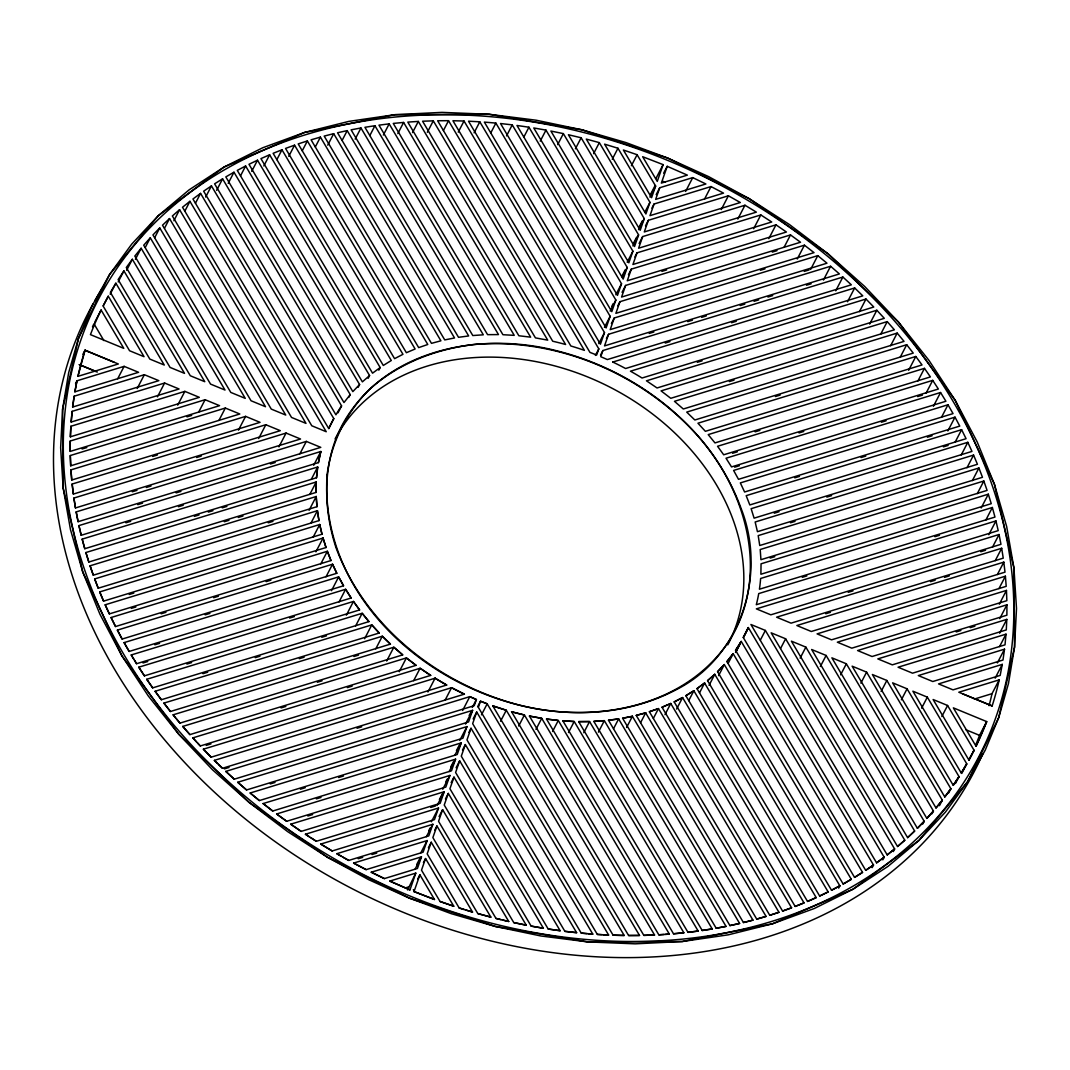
<?xml version="1.0" encoding="UTF-8"?>
<svg xmlns="http://www.w3.org/2000/svg" width="1070" height="1070" viewBox="0 0 1070 1070"><rect width="100%" height="100%" fill="white"/><g stroke="black" fill="none" stroke-linecap="round" stroke-linejoin="round"><path stroke-width="1.5" d="M70.219 451.406L70.259 441.014L205.092 399.712L219.564 405.664L70.219 451.406L70.259 441.014M316.091 492.414L316.252 481.968L85.894 552.535L88.823 562.031L316.091 492.414L316.252 481.968L309.818 494.38M70.366 436.827L70.861 426.288L184.856 391.366L199.314 397.331L70.366 436.827L70.861 426.288M1006.79 619.383L1006.295 629.922L892.3 664.844L877.828 658.893L1006.79 619.383L999.634 633.172M71.155 422.048L72.131 411.361L164.606 383.033L179.064 388.985L71.155 422.048L72.131 411.361M1006.001 634.162L1005.011 644.849L912.536 673.177L898.078 667.225L1006.001 634.162L999.567 646.574M316.519 477.742L317.71 466.988L82.176 539.133L84.784 548.723L316.519 477.742A232.257 181.766 27.4 0 1 317.683 466.975L311.276 479.387M72.64 407.055L74.151 396.208L144.356 374.701L158.828 380.653L72.64 407.055L74.151 396.208M1004.516 649.169L1002.991 660.016L932.786 681.523L918.327 675.571L1004.516 649.169L997.36 662.945M74.873 391.821L76.973 380.8L124.12 366.355L138.578 372.306L74.873 391.821L76.973 380.8L75.542 383.555M1002.269 664.39L1000.169 675.411L953.036 689.856L938.564 683.904L1002.269 664.39L995.127 678.179M80.33 531.643L81.2 535.281L318.419 462.614L320.839 451.486L78.939 525.597L80.036 530.439M82.858 354.397L85.011 350.251L118.329 363.974L77.936 376.346L85.011 350.251L89.171 351.963M407.576 889.959L415.789 873.12L389.788 881.091L409.944 889.892L415.789 873.12M421.473 856.843L417.42 868.479L384.397 878.59L371.263 872.224L421.473 856.843L415.04 869.255M427.157 840.565L423.105 852.188L366.141 869.643L353.635 863.089L427.157 840.565L420.724 852.977M341.29 856.254L336.836 853.699L432.842 824.288L428.776 835.911L348.753 860.427L342.774 857.097M438.526 808.01L434.46 819.633L332.168 850.971L320.786 844.069L438.526 808.01L431.384 821.787M309.498 836.9L305.431 834.239L444.21 791.72L440.144 803.356L316.332 841.287L310.862 837.783M449.895 775.442L445.829 787.079L301.165 831.39L290.732 824.194L449.895 775.442L442.739 789.232M455.579 759.165L451.513 770.788L286.653 821.292L276.649 813.976L455.579 759.165L449.146 771.564M461.264 742.888L457.198 754.51L272.73 811.02L263.126 803.57L461.264 742.888L454.83 755.286M466.935 726.597L462.882 738.233L259.368 800.574L250.166 793.004L466.935 726.597L459.792 740.386M472.619 710.32L468.566 721.956L246.568 789.954L237.727 782.277L472.619 710.32L465.477 724.109M598.812 348.86L596.659 354.999L589.958 352.391L452.931 120.736L464.032 121.017L598.812 348.86L595.401 355.427M604.496 332.583L600.43 344.206L468.513 121.191L479.815 121.806L604.496 332.583L598.772 343.604M610.167 316.305L606.115 327.928L484.376 122.114L495.878 123.077L610.167 316.305L604.456 327.326M615.852 300.015L611.799 311.651L500.533 123.531L512.249 124.869L615.852 300.015L610.141 311.049M621.536 283.737L617.484 295.373L516.984 125.484L528.941 127.21L621.536 283.737L615.825 294.772M627.221 267.46L623.168 279.083L533.783 127.972L545.981 130.112L627.221 267.46L622.218 277.103M632.905 251.183L628.852 262.805L550.903 131.048L563.368 133.616L632.905 251.183L627.194 262.203M638.589 234.892L634.537 246.528L568.411 134.74L581.144 137.776L638.589 234.892L632.878 245.926M644.274 218.614L640.208 230.251L586.293 139.087L599.334 142.631L644.274 218.614L638.563 229.649M649.958 202.337L645.892 213.96L604.603 144.156L617.965 148.249L649.958 202.337L644.956 211.98M655.642 186.06L651.577 197.683L623.382 150.014L637.105 154.709L655.642 186.06L649.918 197.081M663.119 164.633L657.261 181.405L642.669 156.715L663.119 164.633L655.977 178.422M414.023 891.577L419.881 874.805L434.487 899.495L414.023 891.577L434.487 899.495M425.566 858.528L421.5 870.164L440.051 901.502L453.76 906.21L425.566 858.528L423.426 862.661M465.851 910.048L472.539 912.055L431.25 842.25L427.184 853.873L459.177 907.962L464.179 909.54M436.934 825.973L432.868 837.596L477.822 913.579L490.849 917.124L436.934 825.973L434.781 830.106M502.365 919.999L508.745 921.484L442.619 809.682L438.553 821.319L495.998 918.434L500.773 919.611M448.303 793.405L444.237 805.041L513.774 922.594L526.239 925.162L448.303 793.405L445.441 798.929M453.988 777.128L449.922 788.75L531.161 926.112L543.373 928.238L453.988 777.128L451.125 782.638M459.659 760.85L455.606 772.473L548.201 929.014L560.158 930.739L459.659 760.85L456.087 767.738M465.343 744.573L461.29 756.196L564.893 931.341L576.623 932.679L465.343 744.573L462.494 750.083M588.46 933.762L592.78 934.097L471.027 728.282L466.975 739.918L581.264 933.134L587.029 933.655M602.985 934.752L608.629 935.033L476.712 712.005L472.659 723.641L597.341 934.418L601.581 934.672M602.891 350.545L600.751 356.684L607.359 359.56L851.345 284.821L842.879 277.036L602.891 350.545L600.511 355.146M608.576 334.268L604.523 345.891L839.415 273.933L830.587 266.256L608.576 334.268L606.436 338.401M614.26 317.991L610.208 329.613L826.976 263.207L817.774 255.636L614.26 317.991L611.411 323.501M619.945 301.7L615.892 313.336L814.016 252.64L804.426 245.19L619.945 301.7L617.805 305.833M625.629 285.423L621.576 297.059L800.507 242.235L790.503 234.918L625.629 285.423L622.058 292.311M631.313 269.145L627.261 280.768L786.41 232.016L775.977 224.834L631.313 269.145L628.451 274.656M636.998 252.868L632.932 264.491L771.711 221.985L760.81 214.936L636.998 252.868L634.858 257.001M642.682 236.577L638.616 248.213L756.356 212.141L744.974 205.239L642.682 236.577L639.111 243.478M648.366 220.3L644.3 231.936L740.32 202.524L728.389 195.783L648.366 220.3L645.504 225.81M654.051 204.022L649.985 215.645L723.507 193.122L711.015 186.568L654.051 204.022L651.897 208.155M659.735 187.745L655.669 199.368L705.879 183.986L692.745 177.62L659.735 187.745L656.164 194.633M667.212 166.318L661.354 183.09L687.355 175.119L667.212 166.318L663.641 173.22M976.041 746.218L986.687 721.595L953.357 707.858L976.041 746.218A488.589 382.378 27.4 0 0 986.687 721.581L979.545 735.371A488.589 382.378 27.4 0 1 975.8 744.733M876.584 862.835L884.194 857.217L876.584 862.835L743.356 637.613L748.345 627.555L884.194 857.217L882.83 859.852M972.79 752.691L974.048 750.244L947.579 705.478L933.12 699.526L968.885 760.008L972.162 753.922M94.668 322.404L101.102 310.006L123.786 348.352L90.455 334.629A488.803 382.538 27.4 0 1 101.102 310.006M103.255 305.859L108.257 296.203L144.035 356.684L129.564 350.733L103.094 305.98L108.257 296.203M110.156 294.223L115.868 283.202L164.272 365.031L149.813 359.065L110.384 292.418L115.868 283.202M118.195 281.932L123.919 270.897L184.522 373.363L170.063 367.411L118.128 279.618L123.919 270.897M126.635 270.295L132.346 259.274L204.771 381.696L190.299 375.744L126.287 267.513L132.346 259.274M135.422 259.274L141.146 248.253L225.008 390.042L210.549 384.09L134.82 256.064L141.146 248.253M145.279 247.464L150.281 237.821L245.257 398.374L230.799 392.422L143.714 245.217L150.281 237.821M154.749 237.58L159.751 227.923L265.507 406.72L251.049 400.755L152.956 234.932L159.751 227.923M164.526 228.218L169.528 218.561L285.743 415.053L271.285 409.101L162.506 225.208L169.528 218.561M173.875 220.728L179.586 209.693L305.993 423.386L291.535 417.434L172.364 215.979L179.586 209.693M184.842 211.151L189.938 201.307L326.243 431.732L311.785 425.766L182.515 207.246L189.938 201.307M195.462 203.22L200.558 193.376L333.786 418.597L328.784 428.254M205.667 197.054L211.445 185.886L341.597 405.904L338.026 412.806M117.687 378.767L124.12 366.355M216.635 190.326L222.587 178.837L350.224 394.616L348.793 397.371M228.204 183.371L233.982 172.216L359.587 384.545L358.156 387.3M240.523 175.841L245.618 165.997L369.578 375.557L368.147 378.312M137.214 388.477L144.356 374.701M251.717 171.347L257.509 160.192L380.171 367.558L378.807 370.193M263.835 165.944L269.627 154.789L391.299 360.496L383.287 365.459L260.946 158.614L269.627 154.789M276.862 159.631L281.972 149.787L402.962 354.317L394.576 358.651L273.131 153.318L281.972 149.787M157.464 396.823L164.606 383.033M288.766 156.327L294.558 145.172L415.12 348.994L406.386 352.712L285.543 148.422L294.558 145.172M302.262 150.79L307.371 140.946L427.773 344.486L418.678 347.616L298.196 143.915L307.371 140.946M177.7 405.156L184.856 391.366M315.316 146.951L320.411 137.107L440.907 340.808L431.478 343.35L311.076 139.809L320.411 137.107M327.741 145.159L333.693 133.67L454.536 337.959L444.745 339.912L324.183 136.091L333.693 133.67M198.672 412.111L205.092 399.712M342.106 140.464L347.202 130.62L468.66 335.953L458.522 337.304L337.531 132.76L347.202 130.62M355.173 139.127L360.951 127.972L483.306 334.816L472.793 335.539L351.107 129.831L360.951 127.972M218.909 420.457L225.342 408.044L239.8 413.996L70.7 465.811L70.299 455.539L225.342 408.044M369.832 135.569L374.928 125.725L498.486 334.589L487.586 334.656L364.923 127.29L374.928 125.725M383.368 135.034L389.159 123.866L514.242 335.351L502.927 334.709L378.967 125.15L389.159 123.866M238.436 430.167L245.592 416.377L260.05 422.342L71.743 480.029L70.941 469.89L245.592 416.377M397.839 133.603L403.617 122.435L530.626 337.157L518.856 335.753L393.265 123.424L403.617 122.435M412.552 132.586L418.33 121.418L407.804 122.1L535.428 337.879L547.706 340.14L418.33 121.418M258.686 438.499L265.828 424.723L280.3 430.675L73.349 494.072L72.145 484.055L265.828 424.723M427.345 132.332L433.296 120.843L422.583 121.218L552.722 341.236A232.23 181.739 27.4 0 1 565.589 344.486L433.296 120.843M278.936 446.845L286.078 433.056L300.536 439.008L75.462 507.956L73.897 498.058L286.078 433.056M443.421 130.54L448.531 120.696L437.63 120.749L570.845 345.984A232.257 181.766 27.4 0 1 584.38 350.345L448.531 120.696M458.241 132.172L464.032 121.017M299.894 453.8L306.328 441.402L320.786 447.354L78.097 521.692L76.171 511.901L306.328 441.402M474.09 132.827L479.815 121.806M313.684 465.276L320.839 451.486A232.23 181.739 27.4 0 0 318.445 462.628M490.876 132.733L495.878 123.077M309.07 510.31L316.212 496.52L90.067 565.803L93.304 575.192L316.947 506.685L316.212 496.52L316.947 506.685M506.538 135.903L512.249 124.869M310.969 523.11L317.402 510.698L94.668 578.937L98.226 588.219L318.94 520.608L317.402 510.698L318.94 520.608M313.162 537.167L319.703 524.527L99.711 591.924L103.576 601.126L321.99 534.224L319.703 524.527L321.99 534.224M523.952 136.853L528.941 127.21M315.891 551.839L323.046 538.049L105.181 604.791L109.354 613.899L326.016 547.532L323.046 538.049L326.016 547.532M320.786 563.917L327.34 551.277L330.964 560.546L115.533 626.538L111.079 617.524L327.34 551.277L330.964 560.546M540.256 141.133L545.981 130.112M326.002 576.85L332.543 564.224L336.809 573.293L122.14 639.058L117.379 630.136L332.543 564.224L336.809 573.293M557.657 144.651L563.368 133.616M331.499 590.68L338.642 576.89L343.537 585.771L129.162 651.443L124.107 642.615L338.642 576.89L343.537 585.771M339.07 601.928L345.623 589.289L351.134 597.996L136.585 663.708L134.552 660.444M575.419 148.797L581.144 137.776M346.319 615.21L353.461 601.434L359.587 609.94L144.423 675.852L138.779 667.198L353.461 601.434L359.587 609.94M593.609 153.665L599.334 142.631M355.628 625.937L362.168 613.297L368.936 621.616L152.676 687.863L146.737 679.289L362.168 613.297L368.936 621.616M612.254 159.283L617.965 148.249M364.629 638.683L371.785 624.893L379.208 633.012L161.356 699.74L155.11 691.274L371.785 624.893L379.208 633.012M375.771 648.848L382.311 636.209L390.443 644.113L170.438 711.496L163.911 703.11L382.311 636.209L390.443 644.113M631.38 165.743L637.105 154.709M386.685 661.006L393.827 647.216L402.694 654.893L179.961 723.119L176.523 718.986M399.244 671.692L406.399 657.916L416.069 665.339L189.912 734.608L182.756 726.423L406.399 657.916L416.069 665.339M650.827 193.817L655.121 185.538M639.472 226.372L642.321 220.861M633.788 242.649L636.637 237.139M622.419 275.217L625.281 269.693M413.675 680.654L420.109 668.255L430.675 675.397L200.317 745.964L197.482 742.941M611.759 306.394L613.19 303.639M685.602 191.41L692.745 177.62M427.946 691.982L435.089 678.193L446.685 685.027L211.164 757.185L203.367 749.187L435.089 678.193M704.582 198.98L711.015 186.568M445.133 700.101L451.567 687.689A232.431 181.9 27.4 0 0 464.38 694.149L222.48 768.26L218.387 764.328M721.247 209.573L728.389 195.783M462.641 710.44L469.784 696.65L476.391 699.526L474.251 705.665L234.263 779.187L225.797 771.39L469.784 696.65L476.391 699.526L472.311 707.404M469.141 715.522L471.188 711.577M477.621 706.722L480.483 701.211L487.184 703.819L624.211 935.474L613.11 935.207L478.343 707.35L480.483 701.211L487.184 703.819L481.473 714.84M456.449 750.632L459.311 745.121M473.141 718.893L476.712 712.005M450.764 766.922L453.627 761.399M468.887 732.428L471.027 728.282M445.802 781.822L447.233 779.067M737.832 219.029L744.974 205.239M439.395 799.477L442.258 793.967M437.068 805.509L444.21 791.72M428.749 830.668L430.18 827.899M426.408 836.686L432.842 824.288M439.048 816.584L442.619 809.682M416.671 864.6L419.52 859.09M428.388 847.761L431.25 842.25M753.668 228.712L760.81 214.936M417.741 878.951L419.881 874.805M500.573 721.26L506.297 710.239L492.762 705.839L628.612 935.514L639.526 935.461L506.297 710.239A232.391 181.873 27.4 0 1 492.735 705.839M768.835 238.61L775.977 224.834M518.696 726.008L524.42 714.987L511.567 711.751L643.846 935.381L654.559 935.006L524.42 714.987A232.391 181.873 27.4 0 1 511.567 711.751M784.069 247.33L790.503 234.918M535.99 729.365L541.714 718.331L529.436 716.071L658.812 934.792L664.082 934.484M797.27 258.98L804.426 245.19M552.575 731.492L558.286 720.471L546.516 719.053L673.525 933.776L683.877 932.799L558.286 720.471L546.516 719.053M568.504 732.535L574.215 721.514L562.9 720.872L687.997 932.345L698.175 931.06L574.215 721.514L562.9 720.872M810.632 269.426L817.774 255.636M583.779 732.723L589.557 721.554L578.656 721.621L702.214 930.499L712.219 928.934L589.557 721.554L578.656 721.621M823.432 280.046L830.587 266.256M598.397 732.161L604.349 720.672L593.837 721.394L716.191 928.238L726.035 926.393L604.349 720.672L593.837 721.394M835.737 290.813L842.879 277.036M613.525 728.764L618.62 718.92L739.611 923.45L729.941 925.59L608.482 720.257L618.62 718.92L608.482 720.257M626.605 727.466L632.397 716.311L752.959 920.133L743.449 922.541L622.606 718.251L632.397 716.311L622.606 718.251M847.52 301.74L854.676 287.964L862.794 295.855L625.589 368.521A232.257 181.766 27.4 0 0 612.762 362.034M640.569 722.705L645.665 712.861L766.066 916.401L761.412 917.779M859.437 311.664L865.991 299.025L873.775 307.023L642.053 378.018A232.23 181.739 27.4 0 0 630.457 371.196L865.991 299.025M653.355 718.438L658.465 708.594L778.947 912.295L769.771 915.278L649.37 711.724L658.465 708.594L649.37 711.724M664.978 714.666L670.756 703.498L791.599 907.788L782.585 911.051L662.022 707.23L670.756 703.498L662.022 707.23M869.683 324.036L876.838 310.246L884.301 318.338L657.047 387.969L646.467 380.813L876.838 310.246M676.614 709.062L682.566 697.573L804.025 902.893L795.17 906.437L674.18 701.893L682.566 697.573L674.18 701.893M688.746 700.609L693.855 690.765L816.209 897.61L807.529 901.422L685.843 695.714L693.855 690.765L685.843 695.714M880.677 334.241L887.231 321.602L894.386 329.801L670.756 398.308L661.086 390.884L887.231 321.602M699.499 692.892L704.595 683.034L828.153 891.912L819.647 896.018L696.985 688.652L704.595 683.034L696.985 688.652M709.049 685.375L714.773 674.341L839.856 885.826L838.666 888.113M718.599 675.625L724.31 664.59L851.319 879.313L843.16 884.007L717.569 671.679L724.31 664.59L717.569 671.679M890.628 345.73L897.182 333.091L904.03 341.383L683.315 408.994L674.448 401.317L897.182 333.091M728.162 663.32L733.164 653.663L862.54 872.384L854.555 877.373L726.918 661.594L733.164 653.663L726.918 661.594M735.505 652.433L741.216 641.398L873.495 865.028L872.144 867.65M743.342 637.198L744.774 634.443M745.482 633.065L748.345 627.555A232.23 181.739 27.4 0 1 743.356 637.613M739.785 644.514L736.214 651.403A232.23 181.739 27.4 0 0 736.882 650.159M900.151 357.353L906.705 344.714L913.245 353.1L694.831 420.002L686.713 412.111L906.705 344.714M760.369 640.087L765.371 630.444L750.913 624.492L887.204 854.917L894.627 848.965L765.371 630.444M908.644 370.26L915.8 356.47L922.032 364.95L705.371 431.317L697.934 423.212L915.8 356.47M917.913 380.987L924.467 368.347L930.405 376.921L714.974 442.913L708.206 434.607L924.467 368.347M780.605 648.433L785.607 638.777L771.149 632.825L897.556 846.517L904.779 840.231L785.607 638.777M926.165 392.998L932.719 380.358L938.363 389.025L723.681 454.79L717.555 446.284L932.719 380.358M800.146 658.144L805.857 647.123L791.399 641.157L907.627 837.649L914.636 831.015L805.857 647.123M933.414 406.292L940.557 392.503L945.907 401.25L731.532 466.921L726.022 458.228L940.557 392.503M941.439 417.407L947.993 404.768L953.036 413.608L738.501 479.32L733.605 470.439L947.993 404.768M820.382 666.49L826.107 655.455L811.649 649.503L917.391 828.287L924.186 821.278L826.107 655.455M947.859 430.942L955.002 417.153L959.763 426.087L744.6 491.999L740.333 482.918L955.002 417.153M955.055 442.311L961.609 429.672L966.076 438.687L749.816 504.946L746.178 495.664L961.609 429.672M840.632 674.822L846.343 663.788L831.885 657.836L926.861 818.403L933.428 811.006L846.343 663.788M961.248 454.951L967.802 442.311L971.961 451.42L754.109 518.161L751.127 508.691L967.802 442.311M967.012 467.724L973.566 455.084L977.432 464.286L757.44 531.683L755.153 521.999L973.566 455.084M860.882 683.155L866.593 672.134L852.135 666.169L936.009 807.957L942.322 800.159L866.593 672.134M972.362 480.631L978.916 467.991L982.474 477.287L759.74 545.513L758.202 535.602L978.916 467.991M977.284 493.658L983.838 481.018L987.088 490.408L760.93 559.69L760.208 549.525L983.838 481.018M881.118 691.501L886.843 680.466L872.384 674.515L944.797 796.949L950.869 788.697L886.843 680.466M981.177 507.969L988.319 494.193L761.051 563.81L760.89 574.242L991.248 503.676L988.319 494.193M985.804 520.127L992.358 507.488L760.623 578.482A232.257 181.766 27.4 0 1 759.432 589.222L994.966 517.077L992.358 507.488M901.368 699.833L907.079 688.812L892.621 682.847L953.236 785.313L959.014 776.606L907.079 688.812M988.8 534.719L995.943 520.929L758.724 593.596A232.23 181.739 27.4 0 1 756.303 604.724L998.216 530.626L995.943 520.929M992.505 547.158L999.046 534.518L756.356 608.87L770.815 614.822L1000.972 544.309L999.046 534.518M995.247 560.667L1001.68 548.255L776.606 617.203L791.064 623.155L1003.245 558.152L1001.68 548.255M921.618 708.166L927.329 697.145L912.87 691.193L961.275 773.021L966.758 763.806L927.329 697.145M997.374 574.55L1003.807 562.138L796.856 625.535L811.314 631.501L1004.997 572.156L1003.807 562.138M998.965 588.594L1005.399 576.195L817.092 633.881L831.564 639.833L1006.201 586.333L1005.399 576.195M999.3 604.189L1006.455 590.413L837.342 642.214L851.8 648.166L1006.843 600.671L1006.455 590.413M941.854 716.512L947.579 705.478M999.781 618.594L1006.923 604.804L857.592 650.547L872.05 656.512L1006.883 615.196L1006.923 604.804M893.263 851.586L894.627 848.965L887.204 854.917M922.755 824.034L924.186 821.278L917.391 828.287M989.068 705.692A488.843 382.579 27.4 0 0 992.024 693.641L999.206 679.865L958.814 692.236L992.144 705.959A488.803 382.538 27.4 0 0 999.206 679.865M931.997 813.762L933.428 811.006L926.861 818.403M939.46 805.67L942.322 800.159L936.009 807.957M948.716 792.843L950.869 788.697L944.797 796.949M955.443 783.494L959.014 776.606L953.236 785.313M961.756 773.449L966.758 763.806L961.275 773.021M969.045 759.887L974.048 750.244L968.885 760.008M735.558 650.306L741.216 641.398A232.257 181.766 27.4 0 1 735.558 650.306L865.697 870.325L873.495 865.028L865.697 870.325M350.224 394.616L343.978 402.547L214.602 183.826L222.587 178.837M359.587 384.545L352.832 391.62L225.823 176.898L233.982 172.216M907.627 837.649L914.636 831.015M707.564 680.654L714.773 674.341L707.564 680.654L831.524 890.213L839.856 885.826L831.524 890.213M897.556 846.517L904.779 840.231M369.578 375.557L362.382 381.87L237.286 170.398L245.618 165.997M200.558 193.376L192.948 198.993L328.798 428.669A232.23 181.739 27.4 0 1 333.813 418.611M380.171 367.558L372.547 373.176L248.989 164.298L257.509 160.192M211.445 185.886L203.648 191.196L335.926 414.812A232.257 181.766 27.4 0 1 341.557 405.891M854.555 877.373L862.54 872.384M843.16 884.007L851.319 879.313M819.647 896.018L828.153 891.912M807.529 901.422L816.209 897.61M795.17 906.437L804.025 902.893M782.585 911.051L791.599 907.788M769.771 915.278L778.947 912.295M82.069 448.985L86.817 447.541M186.983 416.859L191.677 415.414M661.902 271.365L666.623 269.921M772.259 252.105L777.007 250.647M152.676 456.435L157.357 455.004M760.382 270.282L764.996 268.864M196.653 457.505L201.187 456.114M804.265 271.379L809.04 269.921M132.279 491.772L136.96 490.341M146.322 487.465L151.004 486.034M649.222 333.412L653.85 331.994M687.769 321.602L692.397 320.184M701.639 317.349L706.267 315.931M740.186 305.538L744.814 304.134M754.056 301.299L758.683 299.881M767.939 297.045L772.687 295.587M806.472 285.235L811.1 283.817M137.749 504.639L142.551 503.167M176.109 492.882L180.91 491.411M270.416 463.992L275.204 462.521M665.219 343.055L669.954 341.597M731.532 322.739L736.267 321.281M612.776 362.061L854.676 287.964M125.899 522.802L130.674 521.344M178.422 506.712L183.197 505.254M194.352 516.369L199.007 514.951M208.302 512.102L212.943 510.671M222.239 507.822L226.893 506.404M697.306 362.302L702.08 360.831M224.285 521.745L228.953 520.314M238.289 517.452L242.957 516.021M268.236 522.815L272.944 521.371M729.325 381.575L734.033 380.131M129.229 594.479L133.817 593.074M775.416 396.529L780.137 395.084M131.316 608.375L135.863 606.984M161.169 613.779L165.944 612.308M213.652 597.702L218.427 596.231M266.122 581.625L270.897 580.167M755.126 431.825L759.887 430.367M205.159 614.835L209.907 613.377M732.562 453.279L737.31 451.821M799.009 432.922L803.757 431.464M917.659 396.569L922.407 395.124M154.816 644.795L159.55 643.351M734.649 467.175L739.383 465.731M881.359 422.235L886.094 420.791M133.884 659.347L131.236 654.96L345.623 589.289L351.134 597.996M143.005 662.959L147.74 661.501M289.609 618.045L294.33 616.601M186.889 664.055L191.624 662.597M794.743 477.849L799.477 476.391M861.042 457.532L865.777 456.087M927.342 437.229L932.077 435.771M202.952 673.672L207.714 672.214M255.235 657.662L259.983 656.204M321.762 637.279L326.51 635.821M943.379 446.859L948.127 445.401M299.319 658.692L304.094 657.234M774.252 513.199L779.04 511.741M826.829 497.095L831.604 495.637M353.943 656.498L358.49 655.107M790.476 522.775L795.037 521.371M175.667 717.957L173.126 714.827L393.827 647.216L402.694 654.893M317.322 682.259L322.043 680.801M281.049 707.912L285.837 706.441M347.335 687.595L352.124 686.137M770.146 558.085L774.8 556.654M196.546 741.938L192.841 737.872L420.109 668.255L430.675 675.397M206.216 745.375L210.95 743.918M802.273 577.318L806.847 575.914M934.899 536.685L939.473 535.281M217.37 763.338L214.348 760.369L451.567 687.689L464.38 694.149M224.366 768.889L229.047 767.457M357.019 728.255L361.7 726.824M848.202 592.325L852.991 590.854M980.735 551.732L985.524 550.261M270.269 783.909L275.03 782.451M825.732 613.752L830.414 612.308M930.445 581.665L935.14 580.234M944.516 577.359L949.21 575.928M300.402 789.219L305.191 787.747M338.655 777.502L343.443 776.031M316.359 798.862L321 797.444M307.839 816.009L312.627 814.551M956.219 631.929L960.887 630.497M970.222 627.649L974.89 626.217M430.755 807.435L435.49 805.991M358.196 858.755L362.69 857.364M372.012 854.515L376.747 853.071M974.395 699.071L992.064 693.654M405.396 887.913L408.646 886.91M636.235 715.402L645.665 712.861L636.235 715.402L756.731 919.103L766.066 916.401M760.248 918.114L756.731 919.103M743.449 922.541L752.959 920.133M729.941 925.59L739.611 923.45M716.191 928.238L726.035 926.393M702.214 930.499L712.219 928.934M687.997 932.345L698.175 931.06M673.525 933.776L683.877 932.799M529.436 716.071L541.714 718.331L669.352 934.11L665.406 934.391M658.812 934.792L669.352 934.11M643.846 935.381L654.559 935.006M628.612 935.514L639.526 935.461M613.11 935.207L624.211 935.474M597.341 934.418L608.629 935.033M581.264 933.134L592.78 934.097M564.893 931.341L576.623 932.679M548.201 929.014L560.158 930.739M531.161 926.112L543.373 928.238M513.774 922.594L526.239 925.162M495.998 918.434L508.745 921.484M477.822 913.579L490.849 917.124M459.177 907.962L472.539 912.055M440.051 901.502L453.76 906.21M962.973 693.962L992.144 705.959M114.169 362.262L85.011 350.251A488.803 382.538 27.4 0 0 77.936 376.346M79.247 364.616L97.303 372.039M79.381 364.669L96.032 371.517M965.902 729.753L979.545 735.371M662.597 181.164L665.125 182.234M389.788 881.091L409.944 889.892M371.263 872.224L384.397 878.59M353.635 863.089L366.141 869.643M336.836 853.699L348.753 860.427M320.786 844.069L332.168 850.971M305.431 834.239L316.332 841.287M290.732 824.194L301.165 831.39M276.649 813.976L286.653 821.292M263.126 803.57L272.73 811.02M250.166 793.004L259.368 800.574M237.727 782.277L246.568 789.954M225.797 771.39L234.263 779.187M214.348 760.369L222.48 768.26M203.367 749.187L211.164 757.185M192.841 737.872L200.317 745.964M182.756 726.423L189.912 734.608M173.126 714.827L179.961 723.119M163.911 703.11L170.438 711.496M155.11 691.274L161.356 699.74M146.737 679.289L152.676 687.863M138.779 667.198L144.423 675.852M131.236 654.96L136.585 663.708M103.884 340.568L93.959 323.782A488.843 382.579 27.4 0 0 92.501 326.805M413.341 889.625L414.558 891.684M124.107 642.615L129.162 651.443M117.379 630.136L122.14 639.058M111.079 617.524L115.533 626.538M105.181 604.791L109.354 613.899M99.711 591.924L103.576 601.126M94.668 578.937L98.226 588.219M90.067 565.803L93.304 575.192M85.894 552.535L88.823 562.031M82.176 539.133L84.784 548.723M78.939 525.597L81.2 535.281M76.171 511.901L78.097 521.692M73.897 498.058L75.462 507.956M72.145 484.055L73.349 494.072M70.941 469.89L71.743 480.029M70.299 455.539L70.7 465.811M982.782 753.721A498.847 390.403 27.4 0 1 357.447 891.404A498.847 390.403 27.4 0 1 93.13 303.813M94.762 300.938A498.847 390.403 27.4 0 1 102.466 288.218M335.084 438.914A221.704 173.514 27.4 0 1 612.495 388.477A221.704 173.514 27.4 0 1 727.76 644.876M446.671 685.027A232.431 181.9 27.4 0 1 435.075 678.193M62.608 409.101L60.642 447.741L63.183 488.121L70.5 529.73L82.751 571.982L99.925 614.22L121.86 655.763L148.262 695.941L178.663 734.127L212.489 769.758L249.096 802.406L287.776 831.711L327.821 857.485L368.575 879.62L409.395 898.145L451.272 913.673L495.29 926.446L540.992 935.996L587.845 941.908L635.179 943.834L682.245 941.52L728.322 934.819L772.607 923.758L814.39 908.457L853.031 889.21L887.98 866.392L918.862 840.512L945.412 812.117L967.534 781.782L985.256 750.097L998.725 717.609L1008.462 683.596L1014.547 647.109L1016.5 608.482L1013.959 568.103L1006.643 526.48L994.404 484.228L977.231 442.004L955.283 400.447L928.88 360.269L898.492 322.097L864.654 286.452L828.06 253.817L789.379 224.499L749.321 198.739L708.567 176.603L667.747 158.079L625.883 142.551L581.866 129.778L536.15 120.214L489.298 114.303L441.977 112.377L394.897 114.691L348.833 121.391L304.535 132.453L262.752 147.754L224.111 167.014L189.163 189.818L158.28 215.712L131.73 244.107L109.608 274.442L91.9 306.127L78.431 338.601L68.681 372.627L62.608 409.101L63.183 488.121L82.751 571.982L121.86 655.763L178.663 734.127L249.096 802.406L327.821 857.485L409.395 898.145L495.29 926.446L587.845 941.908L682.245 941.52L772.607 923.758L853.031 889.21L918.862 840.512L967.534 781.782L998.725 717.609L1014.547 647.109L1013.959 568.103L994.404 484.228L955.283 400.447L898.492 322.097L828.06 253.817L749.321 198.739L667.747 158.079L581.866 129.778L489.298 114.303L394.897 114.691L304.535 132.453L224.111 167.014L158.28 215.712L109.608 274.442L78.431 338.601L62.608 409.101M327.032 475.214C316.6 644.274 533.823 766.454 678.327 688.598C741.563 655.321 766.829 573.828 741.162 508.611C712.352 429.057 638.469 371.598 557.818 351.067C483.948 331.566 392.021 347.563 347.924 415.361C322.337 454.322 321.869 504.398 335.98 547.613C365.592 626.9 438.633 684.118 519.338 705.143C593.516 724.002 684.332 708.139 729.218 640.85C770.507 575.499 746.539 491.264 698.536 436.547C642.749 374.246 558.58 337.732 474.719 344.366C436.132 348.981 398.736 363.078 369.551 389.266C346.292 412.485 331.192 442.565 327.032 475.214M141.441 682.219A496.065 388.223 27.4 0 0 963.254 783.28A496.065 388.223 27.4 0 0 511.019 118.823A496.065 388.223 27.4 0 0 141.441 682.219"/></g></svg>
